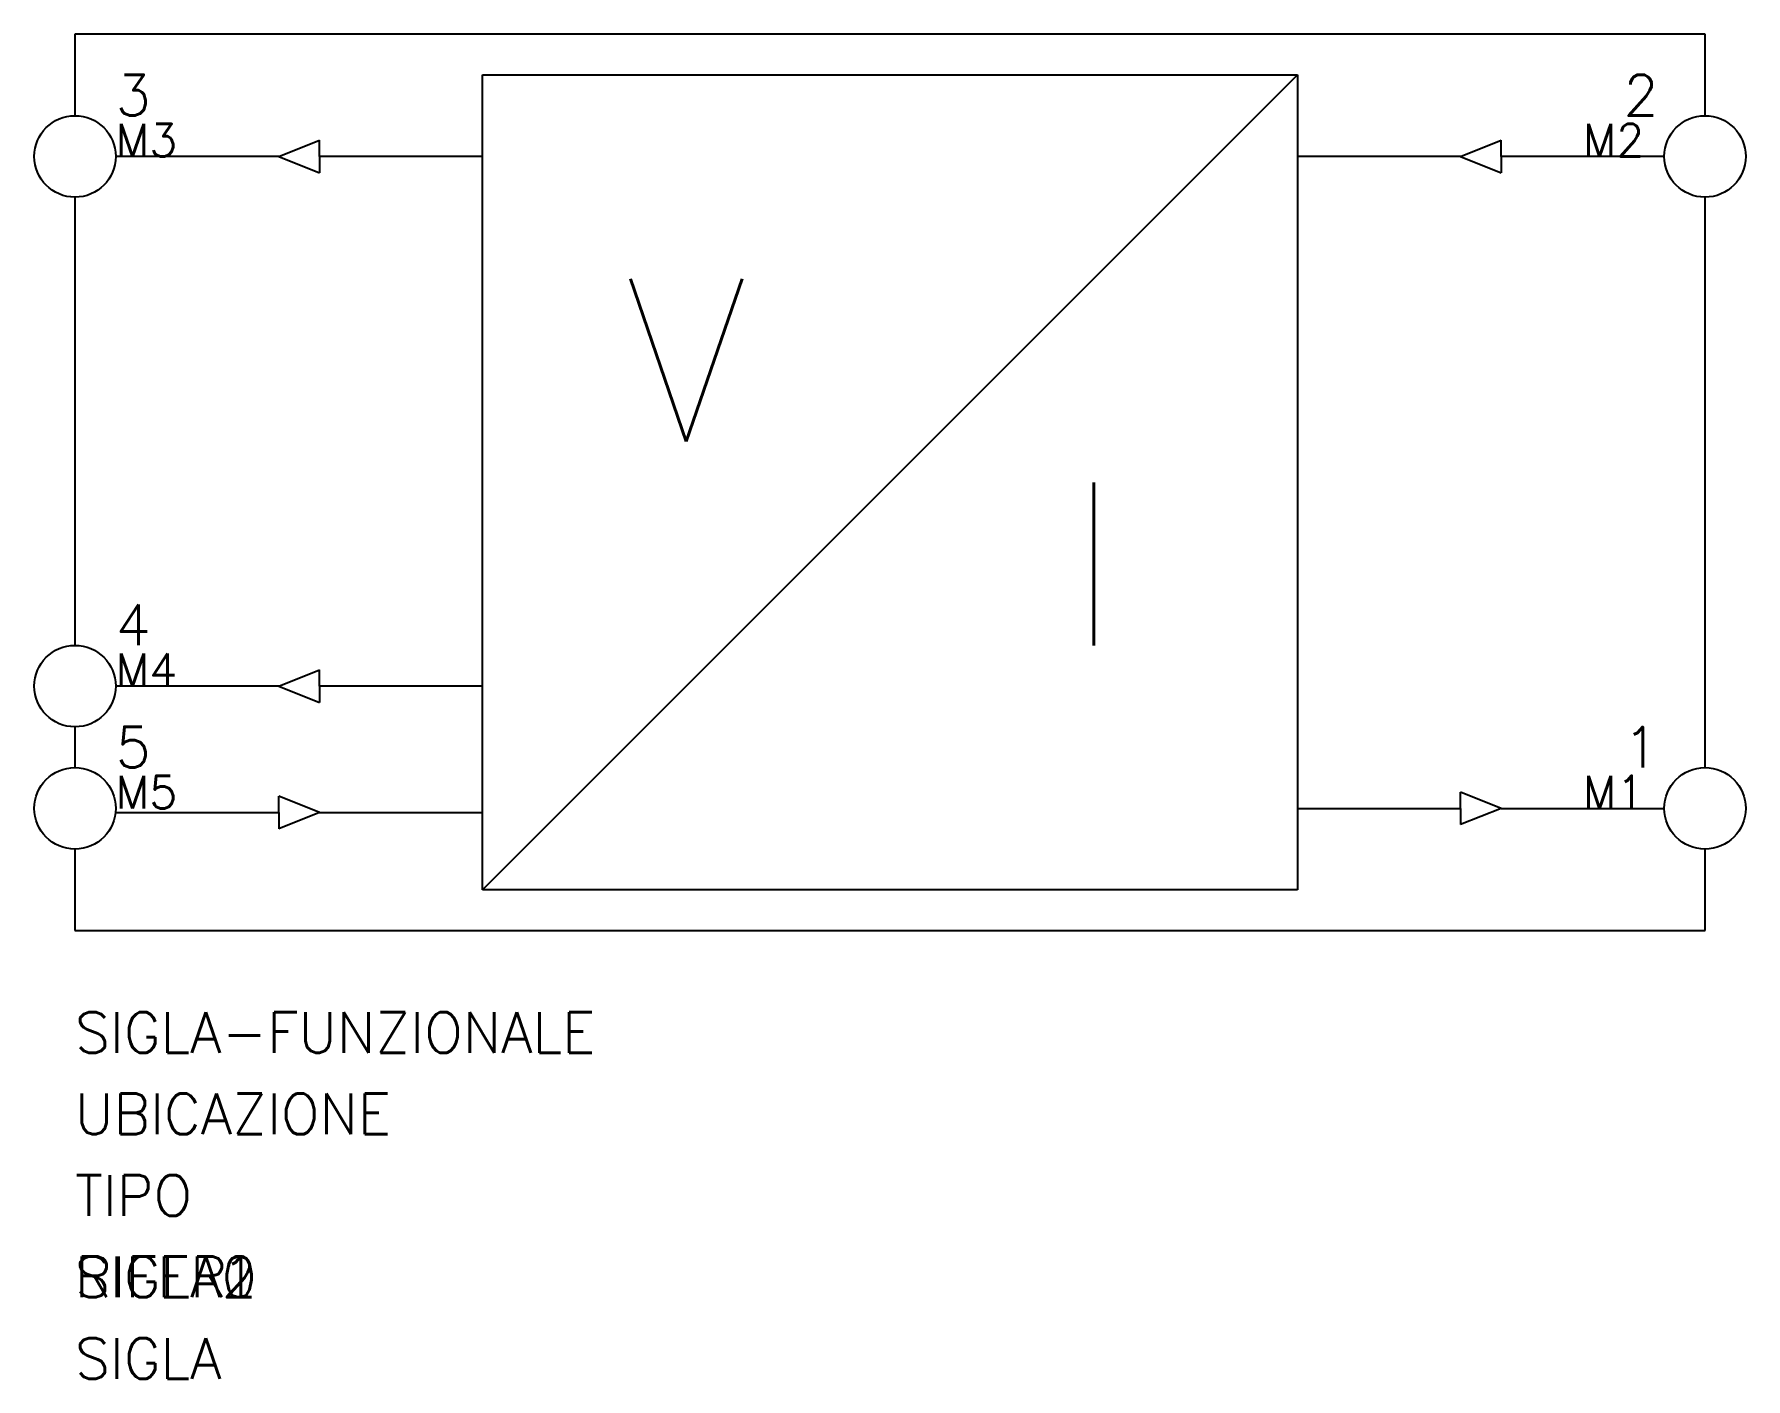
# Model space of a CAD drawing. Extents: x -2 to 103, y -28 to 55.
import ezdxf

# ---------------------------------------------------------------- set-up
doc = ezdxf.new("R2010")
doc.units = 0
doc.header["$LTSCALE"] = 4
doc.layers.get('0').update_dxf_attribs({"linetype": 'CONTINUOUS'})
doc.styles.get("Standard").update_dxf_attribs({"font": 'romans.shx'})

msp = doc.modelspace()

# ---------------------------------------------------------------- linework, layer by layer
for p, q in [((100, 55), (0, 55)), ((0, 55), (0, 50)), ((100, 50), (100, 55)), ((25, 2.5), (25, 52.5)), ((25, 52.5), (75, 52.5)), ((75, 52.5), (25, 2.5)), ((75, 52.5), (75, 2.5)), ((12.5, 47.5), (15, 48.5)), ((15, 47.5), (15, 48.5)), ((85, 47.5), (87.5, 48.5)), ((87.5, 47.5), (87.5, 48.5)), ((12.5, 47.5), (2.5, 47.5)), ((12.5, 47.5), (15, 46.5)), ((25, 47.5), (15, 47.5)), ((15, 47.5), (15, 46.5)), ((85, 47.5), (75, 47.5)), ((85, 47.5), (87.5, 46.5)), ((97.5, 47.5), (87.5, 47.5)), ((87.5, 47.5), (87.5, 46.5)), ((0, 45), (0, 17.5)), ((100, 10), (100, 45)), ((12.5, 15), (15, 16)), ((15, 15), (15, 16)), ((12.5, 15), (2.5, 15)), ((12.5, 15), (15, 14)), ((25, 15), (15, 15)), ((15, 15), (15, 14)), ((0, 12.5), (0, 10)), ((85, 7.5), (85, 8.5)), ((87.5, 7.5), (85, 8.5)), ((12.5, 7.25), (12.5, 8.25)), ((15, 7.25), (12.5, 8.25)), ((75, 7.5), (85, 7.5)), ((85, 7.5), (85, 6.5)), ((87.5, 7.5), (85, 6.5)), ((87.5, 7.5), (97.5, 7.5)), ((2.5, 7.25), (12.5, 7.25)), ((12.5, 7.25), (12.5, 6.25)), ((15, 7.25), (12.5, 6.25)), ((15, 7.25), (25, 7.25)), ((0, 5), (0, 0)), ((100, 0), (100, 5)), ((75, 2.5), (25, 2.5)), ((0, 0), (100, 0))]:
    msp.add_line(p, q)
for centre in [(0, 47.5), (100, 47.5), (0, 15), (0, 7.5), (100, 7.5)]:
    msp.add_circle(centre, 2.5)

# ---------------------------------------------------------------- texts
for s, width, insert, char_height, attachment_point in [('3', 5, (2.5, 52.51), 2.5, 1), ('2', 5, (95, 52.51), 2.5, 1), ('V', 25, (37.5, 35), 10, 5), ('I', 25, (62.5, 22.5), 10, 5), ('4', 5, (2.5, 20.01), 2.5, 1), ('5', 5, (2.5, 12.51), 2.5, 1), ('1', 5, (95, 12.5), 2.5, 1)]:
    msp.add_mtext_dynamic_manual_height_columns(s, width=width, gutter_width=12.5, heights=[0], dxfattribs=dict(insert=insert, char_height=char_height, attachment_point=attachment_point))
at = {"color": 4, "flags": 8}
for tag, p in [('M3', (2.5, 47.5)), ('M2', (92.5, 47.5)), ('M4', (2.5, 15)), ('M5', (2.5, 7.5)), ('M1', (92.5, 7.5))]:
    msp.add_attdef(tag, p, '', height=2, dxfattribs=at)
for tag, p, s, height, flags in [('F3', (-2.5, 47.5), '', 0.00001, 9), ('F2', (102.5, 47.5), '', 0.00001, 9), ('F4', (-2.5, 15), '', 0.00001, 9), ('F5', (-2.5, 7.5), '', 0.00001, 9), ('F1', (102.5, 7.5), '', 0.00001, 9), ('TIPOSIG', (0, 0), '3', 0.00000001, 9), ('POSIZIONE', (0, 0), '', 0.00000001, 9), ('P-TABELLA', (0, 0), '', 0.00000001, 9), ('T-TABELLA', (0, 0), '', 0.00000001, 9), ('H-TABELLA', (0, 0), '', 0.00000001, 9), ('CODICE', (0, 0), '1xNNN', 0.00000001, 9), ('NOTE1', (0, 0), '', 0.00000001, 9), ('NOTE2', (0, 0), '', 0.00000001, 9), ('DEN1', (0, 0), '', 0.00000001, 8), ('DEN1-A', (0, 0), '', 0.00000001, 8), ('DEN1-TRAD-ID', (0, 0), '', 0.00000001, 8)]:
    msp.add_attdef(tag, p, s, height=height, dxfattribs=dict(flags=flags))
at = {"color": 3}
for tag, p, s, flags in [('SIGLA-FUNZIONALE', (0, -7.5), '', 9), ('UBICAZIONE', (0, -12.5), '', 8), ('TIPO', (0, -17.5), '', 9), ('SIGLA0', (0, -22.5), '', 9), ('SIGLA1', (0, -22.5), '', 9), ('SIGLA2', (0, -22.5), '', 9), ('RIFER', (0, -22.5), 'RIFER ?', 8), ('SIGLA', (0, -27.5), 'SIGLA ?', 8)]:
    msp.add_attdef(tag, p, s, height=2.5, dxfattribs=dict(at, flags=flags))

doc.saveas('drawing.dxf')
